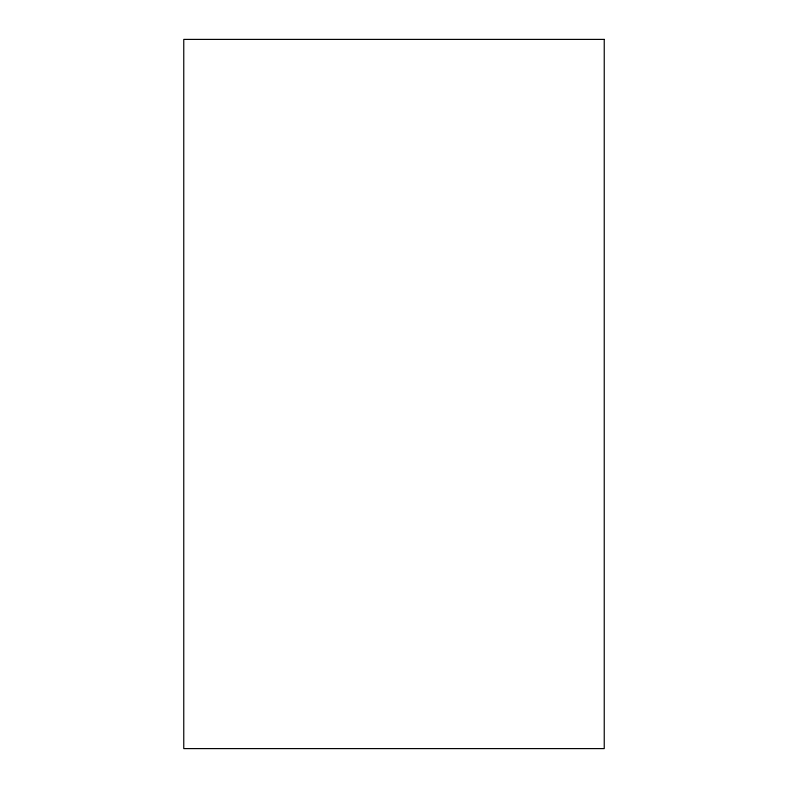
<?xml version="1.0" encoding="UTF-8"?>
<svg xmlns="http://www.w3.org/2000/svg" width="788" height="788" viewBox="0 0 788 788"><rect width="100%" height="100%" fill="white"/><g stroke="black" fill="none" stroke-linecap="round" stroke-linejoin="round"><path stroke-width="1.18" d="M604.238 39.4L183.762 39.4L183.762 748.6L604.238 748.6L604.238 39.4"/></g></svg>
